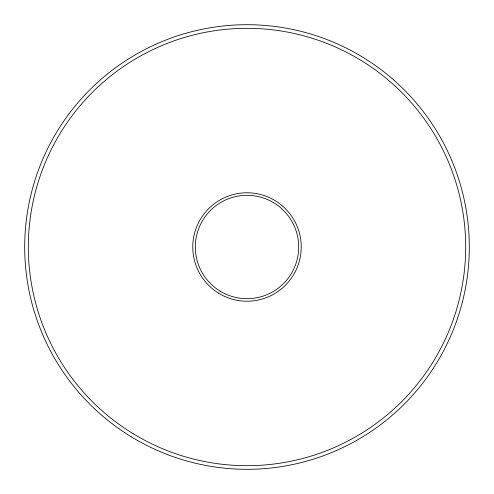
<?xml version="1.0" encoding="UTF-8"?>
<svg xmlns="http://www.w3.org/2000/svg" width="494" height="494" viewBox="0 0 494 494"><rect width="100%" height="100%" fill="white"/><g stroke="black" fill="none" stroke-linecap="round" stroke-linejoin="round"><path stroke-width="0.74" d="M131.157 436.733A222.3 222.3 0 0 0 469.232 252.453A222.3 222.3 0 0 0 140.611 51.814A222.3 222.3 0 0 0 131.157 436.733M133.04 433.646A218.688 218.688 0 0 0 465.62 252.366A218.688 218.688 0 0 0 142.34 54.988A218.688 218.688 0 0 0 133.04 433.646M218.743 293.275A54.217 54.217 0 0 0 301.204 248.328A54.217 54.217 0 0 0 221.053 199.391A54.217 54.217 0 0 0 218.743 293.275M220.065 291.114A51.691 51.691 0 0 0 298.672 248.266A51.691 51.691 0 0 0 222.263 201.614A51.691 51.691 0 0 0 220.065 291.114"/></g></svg>
